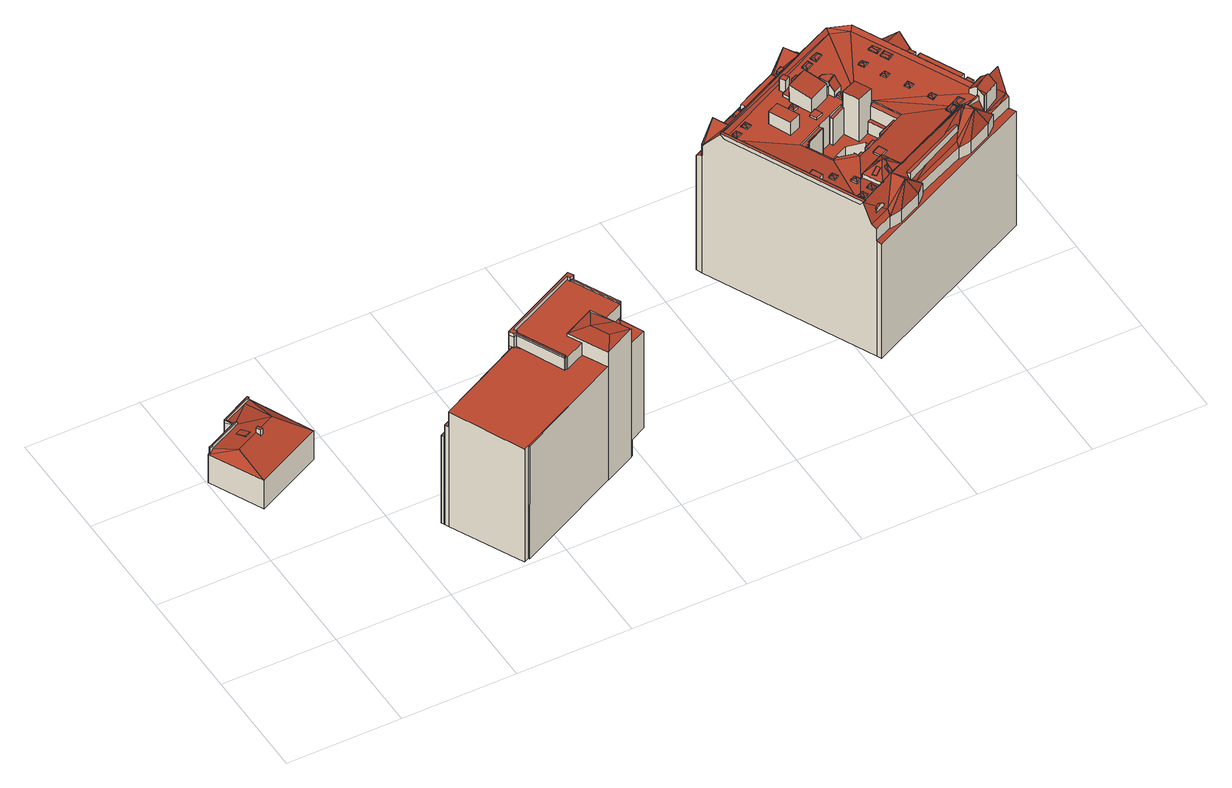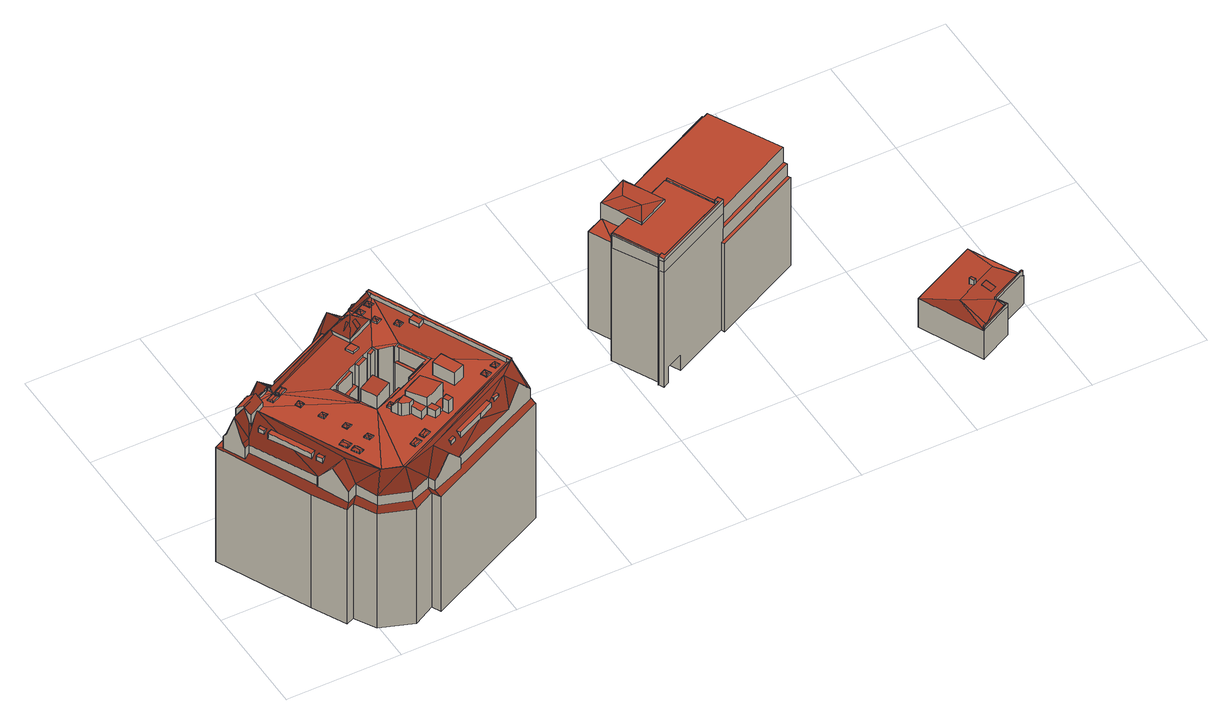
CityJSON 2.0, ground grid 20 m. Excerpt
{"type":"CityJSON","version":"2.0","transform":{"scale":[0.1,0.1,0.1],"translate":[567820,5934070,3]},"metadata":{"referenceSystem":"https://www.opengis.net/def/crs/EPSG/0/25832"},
"CityObjects":{
"building1":{"type":"Building","attributes":{"Grundfläche 2D":"149.805445","Grundhöhe NN":"3.498"},"children":["building1-1","building1-2","building1-3","building1-4"],"geometry":[{"type":"Solid","lod":"3","boundaries":[[[[0,1,2]],[[3,4,5,2,1]],[[6,7,1,0,8]],[[7,6,9,10,11]],[[10,12,1,7,11]],[[4,3,1,12,10,13,14]],[[13,15,16,17,4,14]],[[5,4,17]],[[0,2,18,19]],[[20,9,6,8,0,19,21]],[[10,9,20,22]],[[23,24,17,16,15,13,10,22,25]],[[5,17,24,26]],[[2,5,26,18]],[[23,25,22,20,21,19,18,26,24]]]],"semantics":{"surfaces":[{"type":"RoofSurface"},{"type":"WallSurface"},{"type":"GroundSurface"}],"values":[[0,0,0,0,0,0,0,0,1,1,1,1,1,1,2]]}}]},
"building1-1":{"type":"BuildingInstallation","parents":["building1"],"geometry":[{"type":"MultiSurface","lod":"3","boundaries":[[[10,27,28,29,30,31,32,33]],[[11,34,28,27]],[[34,7,35,36,31,30,29,28]],[[36,8,32,31]],[[6,9,33,32,8]],[[9,10,33]]],"semantics":{"surfaces":[{"type":"RoofSurface"},{"type":"WallSurface"}],"values":[0,1,1,1,1,1]}}]},
"building1-2":{"type":"BuildingInstallation","parents":["building1"],"geometry":[{"type":"MultiSurface","lod":"3","boundaries":[[[37,38,39,40]],[[39,41,40]],[[38,37,42]],[[39,38,42,41]]],"semantics":{"surfaces":[{"type":"RoofSurface"},{"type":"WallSurface"}],"values":[0,1,1,1]}}]},
"building1-3":{"type":"BuildingInstallation","parents":["building1"],"geometry":[{"type":"MultiSurface","lod":"3","boundaries":[[[43,44,45,46]],[[3,47,43,46]],[[47,48,44,43]],[[49,45,44,48]],[[46,45,49,3]]],"semantics":{"surfaces":[{"type":"RoofSurface"},{"type":"WallSurface"}],"values":[0,1,1,1,1]}}]},
"building1-4":{"type":"BuildingInstallation","parents":["building1"],"geometry":[{"type":"MultiSurface","lod":"3","boundaries":[[[50,51,52,53,54,55,56,57,58,59,60,61]],[[15,16,54,53,52,51,50,27,10,13]],[[16,62,55,54]],[[58,57,56,55,62,63,14,64,12,65,61,60,59]],[[27,50,61,65]]],"semantics":{"surfaces":[{"type":"RoofSurface"},{"type":"WallSurface"}],"values":[0,1,1,1,1]}}]},
"building2":{"type":"Building","attributes":{"Grundfläche 2D":"442.014817","Grundhöhe NN":"3.281"},"children":["building2-1","building2-2","building2-3"],"geometry":[{"type":"MultiSurface","lod":"3","boundaries":[[[66,67,68,69,70,71,72,73,74,75,76,77,78,79,80,81,82]],[[83,84,85,86]],[[86,85,87]],[[88,89,90,91,85,84]],[[92,91,90]],[[93,87,85,91,92]],[[94,95,96]],[[97,95,94,98]],[[99,100,101]],[[102,103,104,105,106,107,108,109,110,111,100,99,112,113]],[[114,105,104]],[[115,116,117,118,119,120]],[[121,122,123,124,125]],[[126,72,71,98,94]],[[126,127,73,72]],[[73,127,128,129]],[[129,128,130,131]],[[130,132,133,131]],[[134,135,133,132,136,137]],[[138,139,140,141,134,137,142,143]],[[144,139,138,113,112]],[[145,146,144,112,99,101]],[[147,145,101,100,111]],[[147,111,110,82]],[[110,109,66,82]],[[107,106,67,66,109,108]],[[70,69,83,86]],[[69,68,84,83]],[[148,149,90,89,88,84,68,67,106,105]],[[86,87,93,92,150,151,95,97,98,71,70]],[[149,150,92,90]],[[117,116,152,153]],[[118,117,153,154]],[[119,118,154,155]],[[120,119,155,156]],[[123,115,120,124]],[[121,125,124,120,156,157,158]],[[159,160,94,96]],[[161,127,126,162]],[[130,128,163,164]],[[165,166,162,126,94,160]],[[128,127,161,163]],[[132,130,164,167]],[[168,137,136,132,167,169]],[[115,123,138,143,142,137,168,170,171,172,173,174,152,116]],[[138,123,122,113]],[[113,122,121,102]],[[102,121,158,175,103]],[[104,103,175,176]],[[114,104,176,177]],[[178,159,96,95,105,114,177,179]],[[178,179,174,173]],[[171,166,165,172]],[[174,179,177,176,175,158,157,156,155,154,153,152]],[[169,167,164,163,161,162,166,171,170,168]],[[178,173,172,165,160,159]]],"semantics":{"surfaces":[{"type":"RoofSurface"},{"type":"WallSurface"},{"type":"GroundSurface"},{"type":"OuterCeilingSurface"}],"values":[0,0,0,0,0,0,0,0,0,0,0,0,0,1,1,1,1,1,1,1,1,1,1,1,1,1,1,1,1,1,1,1,1,1,1,1,1,1,1,1,1,1,1,1,1,1,1,1,1,1,1,1,1,2,2,3]}}]},
"building2-1":{"type":"BuildingInstallation","parents":["building2"],"geometry":[{"type":"MultiSurface","lod":"3","boundaries":[[[180,181,182,183]],[[181,180,82,81]],[[145,147,183,182]],[[147,82,180,183]]],"semantics":{"surfaces":[{"type":"RoofSurface"},{"type":"WallSurface"}],"values":[0,1,1,1]}}]},
"building2-2":{"type":"BuildingInstallation","parents":["building2"],"geometry":[{"type":"MultiSurface","lod":"3","boundaries":[[[184,185,186,187,188,189,190,191,192,193,194,195,196,197,198,199]],[[139,144,189,188]],[[144,146,145,182,181,192,191,190,189]],[[80,193,192,181,81]],[[78,77,196,195,194,193,80,79]],[[197,196,77,76]],[[75,200,201,131,133,199,198,197,76]],[[133,135,134,185,184,199]],[[134,141,140,139,188,187,186,185]]],"semantics":{"surfaces":[{"type":"RoofSurface"},{"type":"WallSurface"}],"values":[0,1,1,1,1,1,1,1,1]}}]},
"building2-3":{"type":"BuildingInstallation","parents":["building2"],"geometry":[{"type":"MultiSurface","lod":"3","boundaries":[[[202,201,200,203]],[[129,131,201,202]],[[73,203,200,75,74]],[[73,129,202,203]]],"semantics":{"surfaces":[{"type":"RoofSurface"},{"type":"WallSurface"}],"values":[0,1,1,1]}}]},
"building3":{"type":"Building","attributes":{"Grundfläche 2D":"1116.424450","Grundhöhe NN":"3.428"},"children":["building3-1","building3-2","building3-3","building3-4","building3-5","building3-6","building3-7","building3-8","building3-9","building3-10","building3-11","building3-12","building3-13","building3-14","building3-15","building3-16","building3-17","building3-18","building3-19","building3-20","building3-21","building3-22","building3-23","building3-24","building3-25","building3-26","building3-27","building3-28","building3-29","building3-30","building3-31","building3-32","building3-33","building3-34","building3-35","building3-36","building3-37","building3-38","building3-39","building3-40","building3-41","building3-42","building3-43"],"geometry":[{"type":"MultiSurface","lod":"3","boundaries":[[[204,205,206,207,208,209,210,211,212,213]],[[214,215,216,217,218,219]],[[219,220,214]],[[217,221,222]],[[221,217,216]],[[223,224,219]],[[219,224,220]],[[225,226,227]],[[219,228,229]],[[219,230,223]],[[229,228,226,225]],[[231,232,233,234]],[[235,232,231]],[[236,232,235]],[[237,238,239,236]],[[238,240,241,239]],[[242,243,241]],[[244,245,246]],[[245,243,246]],[[247,248,249]],[[249,250,251,252,247]],[[253,254,255,256,257,258]],[[259,260,261,262,249,248,263,248,253,258],[264,265,266,267,268,269,263]],[[270,271,272,273,257,256,274,275]],[[272,273,272,271]],[[270,275,274,275]],[[276,277,278,279,280,281,282,273,272,271,272,271,270,275,274,283,222,221,284,285,286,287,288,289,227,226]],[[257,273,290,291,292,293]],[[294,278,277,276,226,295,296]],[[294,262,297]],[[298,299,294,296,295,226,300,301,302]],[[262,294,299,298,302,301,303,304]],[[262,261,305]],[[262,304,249]],[[300,226,306,307]],[[307,308,300]],[[306,226,309,310,311,312,313,314,307]],[[315,316,307,317,318,243,245]],[[308,301,300]],[[249,304,250]],[[250,304,319]],[[304,303,301,320,319]],[[241,243,321,322]],[[322,321,323]],[[318,321,243]],[[236,324,232]],[[325,326,324,236,239,327]],[[328,329,233,232,330]],[[330,232,324,218,331,329,328]],[[239,241,322,332]],[[323,333,334,322]],[[335,333,323,324,326,336]],[[239,332,327]],[[337,228,323]],[[228,219,323]],[[338,339,340,341,342,343]],[[344,345,346,224,223,230,229,347]],[[348,344,347,349,350,214,220,224,351,352,353]],[[349,347,229,225,354,355],[356,357,358]],[[355,359,360,349],[361,362,363,364,365,366,355]],[[355,366,361]],[[215,214,350,349,360,359,367,368],[369,370,371,372]],[[373,250,374]],[[373,375,250]],[[376,377,378]],[[379,380,381,377,382,383]],[[377,381,378]],[[378,384,385,386,379,383,382,375,376]],[[387,251,388]],[[251,382,388]],[[250,375,251]],[[251,375,382]],[[386,385,389,390,391,392,393]],[[394,395,396,397,398,399,400,401,402]],[[403,334,333,335,336,404,405,406,407]],[[408,236,235]],[[409,236,408]],[[237,236,409]],[[242,241,240]],[[410,243,242]],[[411,243,410]],[[246,243,411]],[[412,245,244]],[[413,414,415,412]],[[415,245,412]],[[416,415,417,418]],[[415,416,418,419,245]],[[307,316,315,245,420,308]],[[308,420,245,421,301]],[[422,423,417]],[[422,424,425,423]],[[417,423,426,418]],[[427,339,338,320,423,425,428,429]],[[320,338,343,430,431,429,428,432]],[[433,319,434]],[[319,432,434]],[[320,432,319]],[[426,423,320,418]],[[428,435,436,432]],[[436,437,434,432]],[[374,250,433]],[[250,319,433]],[[375,373,438,439,440,441]],[[442,376,441]],[[376,375,441]],[[443,382,377]],[[444,388,443]],[[388,382,443]],[[219,229,230]],[[320,301,418]],[[301,421,245,419,418]],[[445,446,447,448,449,450,451,452]],[[453,454,455,456,457,458,459,460,461,462,463,464,465,466,467,468,469,470,471]],[[472,473,474,475,476]],[[477,478,479,480]],[[481,482,483,484,485,486,487,488,489,490,491,492,493]],[[494,495,496,497]],[[498,499,500,501,502,503,504,505,506]],[[501,507,508,509,510,502]],[[511,510,509,512]],[[512,513,514,511]],[[513,515,516,514]],[[517,518,516,515]],[[518,517,519,520,521,522,523,524,525,526,527,528]],[[526,525,529,530,531,532,533,534,535,536,537,538,539,540,541,542]],[[314,543,318,317,307]],[[226,228,544,309]],[[543,314,313,312,311,321,318]],[[311,310,323,321]],[[228,337,323,310,309,544]],[[324,219,218]],[[323,219,324]],[[329,331,204,213]],[[331,218,217,222,206,205,204]],[[256,255,545,546,254,253,248,209,208,207,206,222,283,274]],[[209,248,247,210]],[[247,252,211,210]],[[252,251,212,211]],[[212,251,547,548,329,213]],[[431,430,343,342,341]],[[340,339,427]],[[427,429,431,341,340]],[[289,355,354,225,227]],[[289,288,287,286,359,355]],[[284,221,216,215,368,367,359,286,285]],[[380,379,386,393,392]],[[389,385,384]],[[384,378,390,389]],[[391,390,378,381]],[[381,380,392,391]],[[263,269,400,399]],[[400,269,268,402,401]],[[267,549,550,551,396,395,394,402,268]],[[266,265,552,397,396,551]],[[264,263,399,398,397,552,553,554,555]],[[322,334,403]],[[325,405,404,336,326]],[[327,332,322,403,407,406,405,325]],[[446,456,455,447]],[[455,556,557,558,447]],[[558,557,559,457,445]],[[445,457,456,446]],[[460,459,560,561]],[[461,460,561,562]],[[462,461,562,563]],[[454,564,556,455]],[[457,559,565,458]],[[234,541,540,231]],[[231,540,539,235]],[[235,539,538,408]],[[408,538,537,409]],[[409,537,536,237]],[[237,536,535,238]],[[238,535,534,240]],[[240,534,533,242]],[[242,533,532,410]],[[410,532,531,411]],[[411,531,530,246]],[[246,530,529,244]],[[414,413,412,244,529,525,524]],[[424,422,417,415,414,524,523,522]],[[424,522,521,425]],[[425,521,520,428]],[[428,520,519,435]],[[436,435,519,517,437]],[[437,517,515,434]],[[434,515,513,433]],[[433,513,512,374]],[[374,512,509,508,373]],[[439,438,373,508,507,501]],[[441,440,439,501,500,442]],[[442,500,499,376]],[[444,443,377,376,499,498,506]],[[444,506,505,388]],[[388,505,504,387]],[[234,233,329,548,547,251,387,504,566,567,541]],[[568,569,449,258,257,450]],[[570,568,450,257,293,477,480]],[[292,571,572,477,293]],[[292,291,573,571]],[[291,290,574,573]],[[575,574,290,273,475,474]],[[282,476,475,273]],[[472,476,282,281,280,497,576,577]],[[279,494,497,280]],[[578,494,279]],[[486,485,484,483,579,578,279,278,580,487]],[[278,294,581,488,487,580]],[[294,297,582,489,488,581]],[[582,297,262,469,468,489]],[[305,583,470,469,262]],[[305,261,584,471,470,583]],[[261,260,453,471,584]],[[453,260,585]],[[260,259,454,453,585]],[[258,449,569,564,454,259]],[[473,472,577,586]],[[474,473,586,575]],[[458,478,477,572,560,459]],[[478,458,565,587,479]],[[480,479,587,570]],[[483,482,588,579]],[[465,492,491,490,467,466]],[[493,492,465,464]],[[563,588,482,481,493,464,463,462]],[[496,495,589,590]],[[497,496,590,576]],[[495,494,578,589]],[[504,503,591,566]],[[542,541,567,592]],[[526,542,592,593]],[[528,527,526,593,594]],[[518,528,594,595]],[[516,518,595,596]],[[514,516,596,597]],[[511,514,597,598]],[[510,511,598,599]],[[503,502,600,591]],[[502,510,599,600]],[[593,592,567,566,591,600,599,598,597,596,595,594],[579,588,563,562,561,560,572,571,573,574,575,586,577,576,590,589,578],[565,559,557,556,564,569,568,570,587]],[[451,450,449,448,447,558,445,452]]],"semantics":{"surfaces":[{"type":"RoofSurface"},{"type":"WallSurface"},{"type":"GroundSurface"}],"values":[0,0,0,0,0,0,0,0,0,0,0,0,0,0,0,0,0,0,0,0,0,0,0,0,0,0,0,0,0,0,0,0,0,0,0,0,0,0,0,0,0,0,0,0,0,0,0,0,0,0,0,0,0,0,0,0,0,0,0,0,0,0,0,0,0,0,0,0,0,0,0,0,0,0,0,0,0,0,0,0,0,0,0,0,0,0,0,0,0,0,0,0,0,0,0,0,0,0,0,0,0,0,0,0,0,0,0,0,0,0,0,0,0,0,0,0,0,0,0,0,0,0,0,0,0,1,1,1,1,1,1,1,1,1,1,1,1,1,1,1,1,1,1,1,1,1,1,1,1,1,1,1,1,1,1,1,1,1,1,1,1,1,1,1,1,1,1,1,1,1,1,1,1,1,1,1,1,1,1,1,1,1,1,1,1,1,1,1,1,1,1,1,1,1,1,1,1,1,1,1,1,1,1,1,1,1,1,1,1,1,1,1,1,1,1,1,1,1,1,1,1,1,1,1,1,1,1,1,1,1,1,1,1,1,1,1,1,1,1,2,0]}}]},
"building3-1":{"type":"BuildingInstallation","parents":["building3"],"geometry":[{"type":"MultiSurface","lod":"3","boundaries":[[[601,602,603]],[[604,603,605]],[[606,601,603,604]],[[601,606,607]],[[605,603,602,352,351]],[[604,605,351,224]],[[224,346,604]],[[346,345,604]],[[348,353,607,606,604,345,344]],[[602,601,607,353,352]]],"semantics":{"surfaces":[{"type":"RoofSurface"},{"type":"WallSurface"}],"values":[0,0,0,0,1,1,1,1,1,1]}}]},
"building3-2":{"type":"BuildingInstallation","parents":["building3"],"geometry":[{"type":"MultiSurface","lod":"3","boundaries":[[[608,609,610]],[[611,609,608]],[[611,612,613,609]],[[614,610,609,613,612]],[[615,616,608,610]],[[611,608,616,617]],[[612,611,617,618]],[[612,618,615,610,614]]],"semantics":{"surfaces":[{"type":"RoofSurface"},{"type":"WallSurface"}],"values":[0,0,0,0,1,1,1,1]}}]},
"building3-3":{"type":"BuildingInstallation","parents":["building3"],"geometry":[{"type":"MultiSurface","lod":"3","boundaries":[[[358,357,356]]],"semantics":{"surfaces":[{"type":"RoofSurface"}],"values":[0]}}]},
"building3-4":{"type":"BuildingInstallation","parents":["building3"],"geometry":[{"type":"MultiSurface","lod":"3","boundaries":[[[361,366,365,364,363,362]]],"semantics":{"surfaces":[{"type":"RoofSurface"}],"values":[0]}}]},
"building3-5":{"type":"BuildingInstallation","parents":["building3"],"geometry":[{"type":"MultiSurface","lod":"3","boundaries":[[[619,583,584,585,620]],[[619,620,621,622]],[[620,585,453,621]]],"semantics":{"surfaces":[{"type":"RoofSurface"},{"type":"WallSurface"}],"values":[0,1,1]}}]},
"building3-6":{"type":"BuildingInstallation","parents":["building3"],"geometry":[{"type":"MultiSurface","lod":"3","boundaries":[[[623,624,625,626]],[[627,628,626,625]],[[623,626,628,629]],[[624,623,629,630]],[[625,624,630,627]]],"semantics":{"surfaces":[{"type":"RoofSurface"},{"type":"WallSurface"}],"values":[0,1,1,1,1]}}]},
"building3-7":{"type":"BuildingInstallation","parents":["building3"],"geometry":[{"type":"MultiSurface","lod":"3","boundaries":[[[631,632,633,634,635,636]],[[635,637,636]],[[632,383,633]],[[633,383,638]],[[634,633,638,639]],[[635,634,639,637]]],"semantics":{"surfaces":[{"type":"RoofSurface"},{"type":"WallSurface"}],"values":[0,1,1,1,1,1]}}]},
"building3-8":{"type":"BuildingInstallation","parents":["building3"],"geometry":[{"type":"MultiSurface","lod":"3","boundaries":[[[640,641,546,545]],[[255,642,640,545]],[[641,640,642,643]],[[643,254,546,641]]],"semantics":{"surfaces":[{"type":"RoofSurface"},{"type":"WallSurface"}],"values":[0,1,1,1]}}]},
"building3-9":{"type":"BuildingInstallation","parents":["building3"],"geometry":[{"type":"MultiSurface","lod":"3","boundaries":[[[644,645,646,647,648]],[[262,305,646,645]],[[297,262,645,644]],[[649,648,647,646,305,583,619,622]],[[466,467,490,650,582,297,644,648,649,465]]],"semantics":{"surfaces":[{"type":"RoofSurface"},{"type":"WallSurface"}],"values":[0,1,1,1,1]}}]},
"building3-10":{"type":"BuildingInstallation","parents":["building3"],"geometry":[{"type":"MultiSurface","lod":"3","boundaries":[[[651,652,653,654,655,656]],[[656,655,657]],[[658,654,653]],[[659,657,655,654,658]],[[660,661,662,653,652,651,656]],[[662,663,658,653]],[[663,664,665,657,659,658]],[[665,660,656,657]]],"semantics":{"surfaces":[{"type":"RoofSurface"},{"type":"WallSurface"}],"values":[0,0,0,0,1,1,1,1]}}]},
"building3-11":{"type":"BuildingInstallation","parents":["building3"],"geometry":[{"type":"MultiSurface","lod":"3","boundaries":[[[666,667,668]],[[669,668,667,670]],[[671,670,666]],[[670,667,666]],[[672,670,671]],[[672,669,670]],[[668,673,674,671,666]],[[674,675,672,671]],[[675,676,669,672]],[[676,673,668,669]]],"semantics":{"surfaces":[{"type":"RoofSurface"},{"type":"WallSurface"}],"values":[0,0,0,0,0,0,1,1,1,1]}}]},
"building3-12":{"type":"BuildingInstallation","parents":["building3"],"geometry":[{"type":"MultiSurface","lod":"3","boundaries":[[[677,678,679,680,681,682,683]],[[684,685,683,682,686]],[[687,688,689,681,680]],[[690,686,682,681,689]],[[678,677,683,691,692,296,277,693,680,679]],[[694,689,688,687,680,693,695,696]],[[694,697,698,686,690,689]],[[691,683,685,684,686,698,276,295]]],"semantics":{"surfaces":[{"type":"RoofSurface"},{"type":"WallSurface"}],"values":[0,0,0,0,1,1,1,1]}}]},
"building3-13":{"type":"BuildingInstallation","parents":["building3"],"geometry":[{"type":"MultiSurface","lod":"3","boundaries":[[[699,700,701,702]],[[703,704,702,701]],[[705,706,699,702,704]],[[706,707,700,699]],[[703,701,700,707,708]]],"semantics":{"surfaces":[{"type":"RoofSurface"},{"type":"WallSurface"}],"values":[0,1,1,1,1]}}]},
"building3-14":{"type":"BuildingInstallation","parents":["building3"],"geometry":[{"type":"MultiSurface","lod":"3","boundaries":[[[709,710,711]],[[712,711,710,713]],[[714,710,709]],[[715,710,714]],[[715,712,713,710]],[[716,717,718,714,709,711]],[[718,719,715,714]],[[719,720,712,715]],[[720,716,711,712]]],"semantics":{"surfaces":[{"type":"RoofSurface"},{"type":"WallSurface"}],"values":[0,0,0,0,0,1,1,1,1]}}]},
"building3-15":{"type":"BuildingInstallation","parents":["building3"],"geometry":[{"type":"MultiSurface","lod":"3","boundaries":[[[721,722,723]],[[724,722,721]],[[725,722,724]],[[725,726,722]],[[726,723,722]],[[723,727,728,724,721]],[[728,729,725,724]],[[729,730,726,725]],[[730,727,723,726]]],"semantics":{"surfaces":[{"type":"RoofSurface"},{"type":"WallSurface"}],"values":[0,0,0,0,0,1,1,1,1]}}]},
"building3-16":{"type":"BuildingInstallation","parents":["building3"],"geometry":[{"type":"MultiSurface","lod":"3","boundaries":[[[731,732,733]],[[734,735,732,731]],[[735,736,737,732]],[[738,733,732,737,736]],[[739,740,731,733]],[[740,741,742,735,734,731]],[[742,743,736,735]],[[736,743,739,733,738]]],"semantics":{"surfaces":[{"type":"RoofSurface"},{"type":"WallSurface"}],"values":[0,0,0,0,1,1,1,1]}}]},
"building3-17":{"type":"BuildingInstallation","parents":["building3"],"geometry":[{"type":"MultiSurface","lod":"3","boundaries":[[[744,745,746,747]],[[748,749,750,751,752,753,754,746,745]],[[749,748,755,756,757,758,759]],[[760,761,762,763,764,765,766,767,768,769,747,746,754]],[[747,769,768,302,770,308,771,745,744]],[[771,772,773,316,755,748,745]],[[316,774,756,755]],[[774,775,315,420,421,749,759,758,757,756]],[[421,419,749]],[[776,751,750,749,419]],[[752,751,776,416,777,778,426,779,780,763,762,761,760,754,753]],[[765,764,763,780,320,781,303,302,768,767,766]]],"semantics":{"surfaces":[{"type":"RoofSurface"},{"type":"WallSurface"}],"values":[0,0,0,0,1,1,1,1,1,1,1,1]}}]},
"building3-18":{"type":"BuildingInstallation","parents":["building3"],"geometry":[{"type":"MultiSurface","lod":"3","boundaries":[[[782,783,784,785,786,787,788,543,317,789,790,772,771]],[[791,784,783,782,771,308,300,792]],[[793,794,795,796,314,543,788,787,786,785,784,791,306]],[[797,307,773,772,790,789,317]]],"semantics":{"surfaces":[{"type":"RoofSurface"},{"type":"WallSurface"}],"values":[0,1,1,1]}}]},
"building3-19":{"type":"BuildingInstallation","parents":["building3"],"geometry":[{"type":"MultiSurface","lod":"3","boundaries":[[[798,799,800,801]],[[802,803,799,798]],[[803,804,800,799]],[[801,800,804,805]],[[798,801,805,802]]],"semantics":{"surfaces":[{"type":"RoofSurface"},{"type":"WallSurface"}],"values":[0,1,1,1,1]}}]},
"building3-20":{"type":"BuildingInstallation","parents":["building3"],"geometry":[{"type":"MultiSurface","lod":"3","boundaries":[[[806,807,808,809]],[[807,810,808]],[[809,811,806]],[[807,806,811,810]]],"semantics":{"surfaces":[{"type":"RoofSurface"},{"type":"WallSurface"}],"values":[0,1,1,1]}}]},
"building3-21":{"type":"BuildingInstallation","parents":["building3"],"geometry":[{"type":"MultiSurface","lod":"3","boundaries":[[[812,813,814,815]],[[816,815,814,817]],[[818,814,813]],[[818,816,817,814]],[[819,820,821,813,812,815]],[[821,822,818,813]],[[822,823,816,818]],[[823,819,815,816]]],"semantics":{"surfaces":[{"type":"RoofSurface"},{"type":"WallSurface"}],"values":[0,0,0,0,1,1,1,1]}}]},
"building3-22":{"type":"BuildingInstallation","parents":["building3"],"geometry":[{"type":"MultiSurface","lod":"3","boundaries":[[[824,707,706,825,555,554]],[[708,707,824,826]],[[706,705,827,825]],[[827,264,555,825]]],"semantics":{"surfaces":[{"type":"RoofSurface"},{"type":"WallSurface"}],"values":[0,1,1,1]}}]},
"building3-23":{"type":"BuildingInstallation","parents":["building3"],"geometry":[{"type":"MultiSurface","lod":"3","boundaries":[[[828,829,830]],[[831,832,830,829,833]],[[834,835,833,829,828]],[[831,833,835]],[[836,837,828,830]],[[837,838,839,835,834,828]],[[839,840,831,835]],[[840,841,836,830,832,831]]],"semantics":{"surfaces":[{"type":"RoofSurface"},{"type":"WallSurface"}],"values":[0,0,0,0,1,1,1,1]}}]},
"building3-24":{"type":"BuildingInstallation","parents":["building3"],"geometry":[{"type":"MultiSurface","lod":"3","boundaries":[[[842,843,844]],[[845,843,842]],[[846,843,845]],[[846,847,848,843]],[[844,843,848]],[[844,849,850,845,842]],[[850,851,846,845]],[[271,847,846,851]],[[848,847,271,272]],[[272,849,844,848]]],"semantics":{"surfaces":[{"type":"RoofSurface"},{"type":"WallSurface"}],"values":[0,0,0,0,0,1,1,1,1,1]}}]},
"building3-25":{"type":"BuildingInstallation","parents":["building3"],"geometry":[{"type":"MultiSurface","lod":"3","boundaries":[[[852,853,854,855,856]],[[856,855,857]],[[858,854,853]],[[859,857,855,854,858]],[[856,860,861,853,852]],[[861,862,858,853]],[[858,862,863,857,859]],[[863,860,856,857]]],"semantics":{"surfaces":[{"type":"RoofSurface"},{"type":"WallSurface"}],"values":[0,0,0,0,1,1,1,1]}}]},
"building3-26":{"type":"BuildingInstallation","parents":["building3"],"geometry":[{"type":"MultiSurface","lod":"3","boundaries":[[[337,864,865,866,544]],[[865,864,323,321]],[[865,321,312,313,866]],[[309,544,866,313]]],"semantics":{"surfaces":[{"type":"RoofSurface"},{"type":"WallSurface"}],"values":[0,1,1,1]}}]},
"building3-27":{"type":"BuildingInstallation","parents":["building3"],"geometry":[{"type":"MultiSurface","lod":"3","boundaries":[[[867,868,869]],[[870,869,868,871]],[[872,873,871,868,867]],[[874,870,871,873]],[[875,876,867,869]],[[867,876,877,873,872]],[[877,878,879,870,874,873]],[[879,875,869,870]]],"semantics":{"surfaces":[{"type":"RoofSurface"},{"type":"WallSurface"}],"values":[0,0,0,0,1,1,1,1]}}]},
"building3-28":{"type":"BuildingInstallation","parents":["building3"],"geometry":[{"type":"MultiSurface","lod":"3","boundaries":[[[880,881,882,883]],[[884,882,881]],[[885,886,882,884]],[[886,887,888,882]],[[889,890,883,882,888,887]],[[891,892,299,893,884,881,880,883]],[[893,894,895,886,885,884]],[[895,896,887,886]],[[887,896,298,891,883,890,889]]],"semantics":{"surfaces":[{"type":"RoofSurface"},{"type":"WallSurface"}],"values":[0,0,0,0,0,1,1,1,1]}}]},
"building3-29":{"type":"BuildingInstallation","parents":["building3"],"geometry":[{"type":"MultiSurface","lod":"3","boundaries":[[[897,898,899,900,901]],[[902,901,900,903]],[[904,899,898]],[[905,903,900,899,904]],[[901,906,907,898,897]],[[907,908,904,898]],[[908,909,910,903,905,904]],[[910,911,906,901,902,903]]],"semantics":{"surfaces":[{"type":"RoofSurface"},{"type":"WallSurface"}],"values":[0,0,0,0,1,1,1,1]}}]},
"building3-30":{"type":"BuildingInstallation","parents":["building3"],"geometry":[{"type":"MultiSurface","lod":"3","boundaries":[[[912,913,914,915]],[[915,914,916,917]],[[912,915,917,918]],[[913,912,918,919]],[[914,913,919,916]]],"semantics":{"surfaces":[{"type":"RoofSurface"},{"type":"WallSurface"}],"values":[0,1,1,1,1]}}]},
"building3-31":{"type":"BuildingInstallation","parents":["building3"],"geometry":[{"type":"MultiSurface","lod":"3","boundaries":[[[920,921,922,923]],[[921,924,922]],[[923,925,920]],[[921,920,925,924]]],"semantics":{"surfaces":[{"type":"RoofSurface"},{"type":"WallSurface"}],"values":[0,1,1,1]}}]},
"building3-32":{"type":"BuildingInstallation","parents":["building3"],"geometry":[{"type":"MultiSurface","lod":"3","boundaries":[[[926,927,928,929,930,931]],[[932,931,930]],[[933,931,932]],[[933,934,935,936,931]],[[937,938,939,929,928,927,940]],[[939,941,942,932,930,929]],[[942,943,944,934,933,932]],[[944,945,935,934]],[[946,931,936,935,945,947]],[[946,948,926,931]],[[927,926,948,940]]],"semantics":{"surfaces":[{"type":"RoofSurface"},{"type":"WallSurface"}],"values":[0,0,0,0,1,1,1,1,1,1,1]}}]},
"building3-33":{"type":"BuildingInstallation","parents":["building3"],"geometry":[{"type":"MultiSurface","lod":"3","boundaries":[[[949,950,951]],[[952,950,949]],[[953,950,952]],[[953,954,950]],[[955,951,950,954]],[[951,956,957,952,949]],[[957,958,953,952]],[[958,959,954,953]],[[954,959,956,951,955]]],"semantics":{"surfaces":[{"type":"RoofSurface"},{"type":"WallSurface"}],"values":[0,0,0,0,0,1,1,1,1]}}]},
"building3-34":{"type":"BuildingInstallation","parents":["building3"],"geometry":[{"type":"MultiSurface","lod":"3","boundaries":[[[939,938,960,551,550,549,942,941]],[[937,961,960,938]],[[961,266,551,960]],[[267,943,942,549]]],"semantics":{"surfaces":[{"type":"RoofSurface"},{"type":"WallSurface"}],"values":[0,1,1,1]}}]},
"building3-35":{"type":"BuildingInstallation","parents":["building3"],"geometry":[{"type":"MultiSurface","lod":"3","boundaries":[[[962,963,964]],[[965,963,962]],[[966,967,963,965]],[[968,969,963,967]],[[970,971,964,963,969]],[[964,972,973,962]],[[270,962,973]],[[270,974,965,962]],[[974,275,966,965]],[[275,975,967,966]],[[967,975,976,969,968]],[[976,977,972,964,971,970,969]]],"semantics":{"surfaces":[{"type":"RoofSurface"},{"type":"WallSurface"}],"values":[0,0,0,0,0,1,1,1,1,1,1,1]}}]},
"building3-36":{"type":"BuildingInstallation","parents":["building3"],"geometry":[{"type":"MultiSurface","lod":"3","boundaries":[[[978,979,980]],[[981,979,978]],[[982,979,981]],[[982,983,984,979]],[[983,980,979,984]],[[980,985,986,981,978]],[[986,987,982,981]],[[987,988,983,982]],[[988,985,980,983]]],"semantics":{"surfaces":[{"type":"RoofSurface"},{"type":"WallSurface"}],"values":[0,0,0,0,0,1,1,1,1]}}]},
"building3-37":{"type":"BuildingInstallation","parents":["building3"],"geometry":[{"type":"MultiSurface","lod":"3","boundaries":[[[989,553,552,990,991]],[[265,992,990,552]],[[992,993,991,990]],[[826,824,554,553,989,991,993]]],"semantics":{"surfaces":[{"type":"RoofSurface"},{"type":"WallSurface"}],"values":[0,1,1,1]}}]},
"building3-38":{"type":"BuildingInstallation","parents":["building3"],"geometry":[{"type":"MultiSurface","lod":"3","boundaries":[[[994,995,996,997]],[[994,997,998,999,328]],[[1000,1001,1002,999,998,1003]],[[1004,1001,1000,1005]],[[1006,1007,330,1008,1009,1005,1000,1003,998,997,996]],[[1004,1005,1009]],[[996,995,1006]]],"semantics":{"surfaces":[{"type":"RoofSurface"},{"type":"WallSurface"}],"values":[0,0,0,0,1,1,1]}}]},
"building3-39":{"type":"BuildingInstallation","parents":["building3"],"geometry":[{"type":"MultiSurface","lod":"3","boundaries":[[[1010,370,369,1011]],[[1011,369,372]],[[1010,1011,372,371]],[[1010,371,370]]],"semantics":{"surfaces":[{"type":"RoofSurface"},{"type":"WallSurface"}],"values":[0,1,1,1]}}]},
"building3-40":{"type":"BuildingInstallation","parents":["building3"],"geometry":[{"type":"MultiSurface","lod":"3","boundaries":[[[1012,1013,1014,1015]],[[1013,1016,1014]],[[1015,1017,1012]],[[1013,1012,1017,1016]]],"semantics":{"surfaces":[{"type":"RoofSurface"},{"type":"WallSurface"}],"values":[0,1,1,1]}}]},
"building3-41":{"type":"BuildingInstallation","parents":["building3"],"geometry":[{"type":"MultiSurface","lod":"3","boundaries":[[[1018,1019,1020,1021]],[[1018,1021,485,1022]],[[1019,1018,1022,1023]],[[1020,1019,1023,484]]],"semantics":{"surfaces":[{"type":"RoofSurface"},{"type":"WallSurface"}],"values":[0,1,1,1]}}]},
"building3-42":{"type":"BuildingInstallation","parents":["building3"],"geometry":[{"type":"MultiSurface","lod":"3","boundaries":[[[650,1024,1025,580,581,582]],[[490,489,468,467]],[[1025,1024,650,490,486]]],"semantics":{"surfaces":[{"type":"RoofSurface"},{"type":"WallSurface"}],"values":[0,1,1]}}]},
"building3-43":{"type":"BuildingInstallation","parents":["building3"],"geometry":[{"type":"MultiSurface","lod":"3","boundaries":[[[1026,1027,1028]],[[1029,1028,1027,1030]],[[1031,1027,1026]],[[1032,1027,1031]],[[1032,1029,1030,1027]],[[1028,1033,1034,1031,1026]],[[1034,1035,1032,1031]],[[1035,1036,1029,1032]],[[1036,1033,1028,1029]]],"semantics":{"surfaces":[{"type":"RoofSurface"},{"type":"WallSurface"}],"values":[0,0,0,0,0,1,1,1,1]}}]}
},
"vertices":[
[114,471,64],[120,406,78],[166,360,64],[81,387,78],[40,367,78],[47,302,64],[111,469,64],[105,463,65],[113,470,64],[57,442,64],[65,425,70],[67,427,69],[68,424,70],[9,398,69],[11,396,70],[5,396,66],[4,395,65],[2,394,64],[166,360,5],[114,471,5],[57,442,5],[113,470,5],[65,425,5],[4,395,5],[2,394,5],[5,396,5],[47,302,5],
[67,426,70],[60,441,70],[105,463,70],[112,466,70],[114,468,70],[113,470,70],[57,442,70],[60,441,65],[112,466,64],[114,468,64],
[56,404,73],[64,388,78],[74,393,78],[67,409,73],[74,393,76],[64,388,76],
[85,379,88],[89,381,88],[85,389,88],[81,387,88],[85,379,76],[89,381,76],[85,389,78],
[67,426,75],[65,425,75],[9,398,76],[5,396,76],[4,395,76],[5,393,76],[6,393,76],[10,395,76],[11,396,76],[63,421,75],[68,424,75],[69,424,75],[5,393,65],[10,395,69],[63,421,70],[69,424,70],
[474,128,263],[510,145,263],[498,169,263],[552,196,263],[553,196,263],[564,172,263],[602,190,263],[601,192,263],[564,268,263],[562,272,263],[561,271,263],[559,277,263],[485,241,263],[436,218,263],[431,215,263],[434,210,263],[473,130,263],[552,196,268],[498,169,268],[535,165,271],[553,196,268],[572,156,269],[510,145,268],[531,103,269],[532,102,269],[550,133,271],[586,129,269],[585,130,269],[597,187,237],[585,130,237],[617,145,237],[572,156,237],[564,172,238],[428,207,241],[436,198,241],[431,208,241],[271,133,241],[332,8,237],[341,12,237],[531,103,237],[510,145,238],[499,140,238],[496,138,238],[474,128,238],[473,130,238],[470,128,238],[427,206,241],[425,209,241],[342,10,237],[422,215,185],[427,217,185],[424,223,185],[265,145,185],[267,141,185],[268,139,185],[271,133,210],[425,209,210],[422,215,210],[268,139,210],[270,134,210],[602,190,237],[601,192,237],[604,193,237],[604,193,263],[565,273,241],[565,273,263],[569,275,241],[569,275,263],[564,284,263],[568,276,263],[568,276,241],[564,284,241],[422,215,241],[422,215,263],[427,217,263],[560,282,263],[560,282,241],[427,217,241],[427,206,263],[431,208,263],[428,207,263],[470,128,263],[531,103,3],[532,102,3],[586,129,3],[585,130,3],[427,217,3],[424,223,3],[265,145,3],[267,141,3],[268,139,3],[270,134,3],[271,133,3],[617,145,36],[597,187,36],[601,192,3],[602,190,3],[604,193,3],[565,273,3],[598,188,36],[598,188,3],[569,275,3],[564,284,3],[568,276,3],[560,282,3],[554,279,3],[554,279,36],[524,264,36],[524,264,3],[332,8,3],[341,12,3],[342,10,3],[589,131,36],[589,131,3],
[473,130,266],[434,210,266],[431,208,266],[470,128,266],
[568,276,270],[564,284,270],[560,282,270],[427,217,270],[422,215,270],[427,206,270],[428,207,270],[431,208,270],[434,210,270],[431,215,270],[436,218,270],[485,241,270],[559,277,270],[561,271,270],[562,272,270],[569,275,270],[562,272,266],[565,273,266],
[604,193,266],[601,192,266],
[1012,162,311],[1012,163,311],[1009,168,311],[1008,170,311],[1008,171,311],[901,394,311],[898,400,311],[898,401,311],[894,398,311],[1007,160,311],[1054,184,309],[1053,185,309],[1053,186,307],[1009,167,303],[1012,163,310],[1076,196,310],[1075,195,310],[1051,188,302],[1009,168,302],[1080,197,310],[1077,196,310],[1100,208,309],[1241,280,302],[1098,211,302],[1243,274,310],[1100,207,309],[1096,205,309],[1049,153,268],[1051,163,274],[1014,146,274],[1018,139,268],[1049,152,268],[1087,173,311],[1128,191,268],[1127,194,268],[1121,197,272],[1215,234,267],[1216,242,272],[1215,233,268],[1254,254,312],[1294,274,268],[1287,275,273],[1296,271,268],[898,400,308],[901,394,302],[1149,516,302],[1149,524,308],[894,398,308],[898,401,308],[905,386,302],[967,257,302],[975,240,302],[1006,174,302],[1019,274,299],[993,328,299],[1039,351,299],[1063,362,299],[1089,374,299],[1120,385,299],[1024,417,301],[1027,418,301],[1061,434,301],[1061,433,301],[1077,399,300],[1078,397,300],[1042,380,300],[1016,186,302],[1032,213,301],[1033,214,301],[1059,262,299],[1008,171,302],[1014,181,302],[1238,282,302],[1226,286,301],[1159,311,299],[1098,280,299],[1080,271,299],[1070,267,299],[1060,262,299],[1008,170,302],[1041,210,301],[1038,216,301],[1037,217,301],[1053,225,301],[1057,227,301],[1084,240,301],[1055,272,299],[1053,271,299],[1030,276,299],[1029,278,299],[1136,359,299],[1236,284,302],[1231,288,302],[1133,357,299],[1224,319,301],[1213,324,301],[1275,285,302],[1285,291,302],[1269,298,302],[1279,303,302],[1181,505,302],[1091,371,299],[1254,275,302],[1257,273,302],[1276,285,302],[1243,274,302],[1241,272,302],[1243,268,302],[1244,269,302],[1245,270,302],[1247,271,302],[1285,275,276],[1281,275,279],[1253,272,306],[1247,271,312],[1186,511,308],[1284,306,308],[1243,268,308],[1223,251,283],[1241,272,308],[1076,196,311],[1108,195,284],[1107,197,284],[1112,197,279],[1030,162,291],[1007,160,310],[1040,162,283],[1012,162,310],[1151,216,281],[1197,245,295],[1221,256,295],[1197,244,295],[1105,201,295],[1242,273,309],[1274,352,295],[1279,341,295],[1287,345,295],[1252,418,295],[1251,417,295],[1244,414,295],[1077,202,316],[1079,197,310],[1077,197,310],[1075,210,325],[1076,203,318],[1069,211,329],[1064,202,322],[1072,194,310],[1068,203,321],[1075,206,321],[1098,211,309],[1084,240,309],[1077,215,322],[1076,219,322],[1086,223,313],[1037,217,309],[1059,213,322],[1059,225,312],[1062,226,312],[1065,227,312],[1068,219,321],[1062,216,321],[1058,224,312],[1038,216,309],[1053,186,309],[1059,210,321],[1062,203,321],[1052,198,313],[1048,205,312],[1111,525,268],[1146,540,268],[1087,499,302],[1048,510,268],[931,455,268],[987,466,284],[963,449,290],[960,453,284],[986,466,284],[918,417,302],[953,442,293],[1033,488,284],[1037,481,295],[964,445,295],[879,428,268],[882,429,268],[1033,488,295],[987,466,295],[986,466,295],[960,453,295],[963,449,295],[1077,399,330],[1077,400,330],[1061,433,336],[1061,434,336],[1051,430,336],[1024,417,336],[1042,380,329],[1047,382,329],[1078,397,329],[1223,251,295],[1107,197,295],[1108,195,295],[1112,197,295],[1151,216,295],[1071,157,268],[1111,176,268],[1237,237,268],[1279,257,268],[1313,283,268],[1334,293,268],[1335,293,268],[1333,297,273],[1307,296,300],[1327,312,319],[1289,295,319],[1287,276,276],[1286,276,275],[1287,276,275],[1320,326,273],[1307,321,273],[1318,330,266],[1310,327,266],[1300,310,292],[1287,345,283],[1255,442,268],[1267,386,285],[1251,417,285],[1252,418,285],[1217,456,302],[1197,523,268],[1215,487,272],[1256,442,268],[1244,468,302],[1232,496,271],[1108,532,268],[1105,537,268],[1098,534,275],[1075,524,302],[1047,512,268],[906,443,302],[880,431,268],[1009,328,296],[1042,345,296],[1042,346,296],[1039,351,296],[993,328,296],[1019,274,296],[1024,276,296],[1000,324,296],[1063,362,241],[1039,351,241],[1042,346,241],[1042,345,241],[1009,328,241],[1006,327,241],[1013,312,241],[1080,344,241],[1112,337,241],[1126,308,241],[1141,315,241],[1143,316,241],[1124,353,241],[1125,354,241],[1130,356,241],[1133,357,241],[1120,385,241],[1091,371,241],[1089,374,241],[1070,267,296],[1067,272,296],[1057,267,296],[1059,262,296],[1060,262,296],[1029,278,266],[1006,327,266],[1000,324,266],[1024,276,266],[1141,315,266],[1103,296,266],[1108,286,266],[1113,288,266],[1147,304,266],[1153,307,266],[1159,311,266],[1136,359,266],[1133,357,266],[1130,356,266],[1125,354,266],[1124,353,266],[1143,316,266],[1098,280,296],[1095,286,296],[1077,277,296],[1080,271,296],[931,455,247],[1048,510,248],[1047,512,247],[1105,537,248],[1101,547,241],[875,439,241],[879,428,248],[882,429,248],[880,431,247],[1108,532,248],[1111,525,249],[1111,525,246],[1109,532,241],[1146,552,241],[1146,540,249],[1197,523,249],[1203,532,241],[1215,487,249],[1224,495,241],[1232,496,248],[1238,502,241],[1256,442,249],[1255,442,250],[1310,327,250],[1318,330,243],[1320,326,243],[1335,293,243],[1334,293,245],[1343,284,241],[1329,313,241],[1268,443,239],[1294,274,245],[1296,271,243],[1279,257,242],[1237,237,242],[1215,233,244],[1215,234,244],[1127,194,245],[1128,191,244],[1111,176,242],[1071,157,242],[1049,152,243],[1049,153,244],[1018,139,244],[1022,130,241],[1247,271,306],[1243,274,309],[975,240,309],[967,257,309],[897,392,302],[1005,166,302],[1077,399,317],[1077,400,317],[1061,433,317],[1061,434,317],[1051,430,317],[1051,430,308],[1027,418,308],[1042,346,4],[1008,330,4],[1008,330,296],[1009,328,4],[1013,312,4],[1080,344,4],[1112,337,4],[1126,308,4],[1039,351,4],[1006,327,4],[879,428,4],[1018,139,4],[1019,274,4],[993,328,4],[1024,276,4],[1030,276,4],[1029,278,4],[1053,271,4],[1055,272,4],[1057,267,4],[1080,271,4],[1070,267,4],[1098,280,4],[1108,286,4],[1159,311,297],[1136,359,297],[1133,357,295],[1091,371,296],[1089,374,296],[1063,362,296],[1067,272,4],[1000,324,4],[1103,296,4],[1095,286,4],[1077,277,4],[875,439,4],[1022,130,4],[1343,284,4],[1268,443,4],[1238,502,4],[1224,495,4],[1203,532,4],[1146,552,4],[1109,532,4],[1101,547,4],
[1072,204,322],[1068,203,322],[1071,197,316],[1079,197,312],[1072,194,312],[1077,201,316],[1075,206,322],
[912,394,304],[918,392,305],[921,398,304],[916,385,304],[926,389,304],[919,391,305],[923,394,304],[921,398,302],[912,394,302],[916,385,302],[926,389,302],
[1092,369,296],[1066,356,296],[1066,356,241],[1092,369,241],
[990,352,327],[1010,361,327],[993,399,327],[973,390,327],[993,399,301],[973,390,301],[990,352,300],[1010,361,300],
[947,437,294],[953,441,294],[953,442,294],[951,446,294],[941,441,294],[943,436,294],[941,441,288],[953,442,292],[951,446,287],
[985,245,309],[977,262,309],[985,245,301],[977,262,301],
[1133,357,326],[1120,385,326],[1091,371,329],[1092,369,329],[1104,343,329],[1104,343,241],[1130,356,294],
[1249,297,304],[1240,293,304],[1237,292,304],[1242,289,305],[1250,293,305],[1251,298,304],[1256,289,304],[1242,282,304],[1253,288,304],[1251,298,302],[1249,297,302],[1237,292,302],[1242,282,302],[1253,288,302],[1256,289,302],
[1159,438,303],[1162,434,304],[1164,440,303],[1169,431,303],[1162,433,304],[1155,436,303],[1160,427,303],[1164,440,301],[1155,436,301],[1160,427,301],[1169,431,301],
[1231,289,304],[1231,288,304],[1226,286,304],[1220,283,304],[1225,280,305],[1233,285,305],[1234,290,304],[1238,282,304],[1236,284,304],[1238,281,304],[1221,280,304],[1222,279,304],[1224,274,304],[1235,279,304],[1234,290,302],[1231,289,302],[1220,283,301],[1224,274,302],[1221,280,302],[1222,279,302],[1235,279,302],[1238,281,302],
[1028,434,328],[1037,439,328],[1032,449,328],[1023,445,328],[1032,449,302],[1023,445,302],[1028,434,302],[1028,434,308],[1037,439,308],[1037,439,302],
[997,244,303],[999,239,304],[1002,246,303],[1007,237,303],[1000,239,304],[993,242,303],[998,232,303],[1002,246,301],[997,244,301],[993,242,301],[998,232,301],[1007,237,301],
[1196,363,303],[1199,359,304],[1201,366,303],[1192,361,303],[1197,352,303],[1206,356,303],[1201,366,301],[1192,361,301],[1197,352,301],[1206,356,301],
[1032,193,304],[1038,191,305],[1041,198,304],[1034,189,304],[1036,184,304],[1045,188,304],[1039,191,305],[1043,193,304],[1041,198,302],[1032,193,302],[1034,189,302],[1036,184,302],[1045,188,302],
[1275,286,322],[1276,285,322],[1290,294,323],[1275,286,323],[1277,282,319],[1287,276,311],[1292,279,311],[1311,289,311],[1308,294,316],[1307,296,318],[1304,301,323],[1281,275,312],[1282,273,311],[1284,275,311],[1285,275,311],[1286,276,311],[1304,302,322],[1300,310,314],[1299,311,313],[1298,313,311],[1286,307,311],[1284,306,311],[1283,306,311],[1279,303,311],[1269,298,311],[1274,288,321],[1275,286,302],[1276,285,306],[1277,282,306],[1277,282,296],[1282,273,279],[1284,275,276],[1311,289,279],[1304,301,317],[1304,302,319],[1299,311,291],[1298,313,289],[1283,306,308],
[1275,285,306],[1274,284,306],[1265,280,306],[1253,274,306],[1252,274,306],[1249,272,306],[1248,272,306],[1255,273,306],[1257,273,306],[1265,280,302],[1274,284,302],[1253,274,302],[1252,274,302],[1249,272,302],[1248,272,302],[1255,273,303],
[1054,368,304],[1048,381,304],[1035,374,304],[1041,362,304],[1054,368,300],[1048,381,300],[1035,374,300],[1041,362,300],
[1248,424,294],[1243,435,294],[1236,431,294],[1241,421,294],[1243,435,285],[1248,424,285],
[1098,396,303],[1092,393,303],[1098,390,304],[1101,397,303],[1105,388,303],[1099,390,304],[1096,383,303],[1101,397,300],[1098,396,300],[1092,393,300],[1096,383,299],[1105,388,299],
[1045,442,308],[1021,431,308],[1045,442,302],[1021,431,302],
[1193,436,304],[1199,435,305],[1203,441,304],[1210,427,304],[1204,438,304],[1203,428,305],[1198,425,304],[1200,422,304],[1203,441,302],[1193,436,302],[1198,425,302],[1200,422,302],[1210,427,302],[1204,438,302],
[1023,221,304],[1026,216,305],[1028,223,304],[1019,219,304],[1024,209,304],[1032,213,304],[1033,214,304],[1028,223,301],[1019,219,301],[1024,209,301],
[1080,473,304],[1077,471,304],[1082,469,305],[1090,473,305],[1091,478,304],[1095,469,304],[1081,462,304],[1093,468,304],[1091,478,302],[1077,471,302],[1081,462,302],[1095,469,302],
[1241,272,309],[1243,268,309],[1245,270,309],
[1184,456,304],[1190,455,305],[1193,460,304],[1200,447,304],[1193,447,305],[1189,445,304],[1191,442,304],[1195,444,304],[1193,460,302],[1184,456,302],[1191,442,302],[1195,444,302],[1200,447,302],
[1215,325,303],[1213,324,303],[1217,320,304],[1220,327,303],[1211,323,303],[1213,318,303],[1215,313,303],[1224,318,303],[1218,320,304],[1224,319,303],[1222,323,303],[1220,327,301],[1215,325,301],[1211,323,301],[1213,318,301],[1215,313,301],[1224,318,301],
[1101,483,304],[1098,482,304],[1103,479,305],[1111,483,305],[1112,488,304],[1114,484,304],[1116,479,304],[1102,472,304],[1114,478,304],[1112,488,302],[1098,482,302],[1102,472,302],[1114,478,302],[1116,479,302],[1114,484,302],
[1079,256,304],[1085,243,304],[1098,249,304],[1092,262,304],[1098,249,301],[1092,262,300],[1079,256,300],[1085,243,301],
[1294,327,294],[1289,337,294],[1283,335,294],[1288,324,294],[1289,337,286],[1294,327,286],
[1096,416,326],[1084,421,326],[1081,420,326],[1076,418,326],[1083,403,326],[1099,411,326],[1084,402,325],[1084,402,324],[1089,392,311],[1104,400,310],[1102,405,317],[1081,420,301],[1081,420,317],[1076,418,317],[1084,421,301],[1083,403,317],[1084,402,317],[1084,402,300],[1089,392,300],[1104,400,300],[1099,411,300],[1102,405,300],[1096,416,300],
[938,406,304],[940,401,305],[943,408,304],[933,404,304],[938,394,304],[947,398,304],[945,403,304],[943,408,302],[933,404,302],[938,394,302],[947,398,302],
[1073,439,317],[1073,439,301],
[1016,186,304],[1019,181,305],[1021,188,304],[1012,184,304],[1014,181,304],[1017,175,304],[1021,177,304],[1026,179,304],[1023,184,304],[1022,187,304],[1021,188,302],[1017,186,302],[1012,184,302],[1017,175,302],[1026,179,302],[1023,184,302],
[1019,405,305],[1021,401,305],[1024,408,305],[1015,403,305],[1019,394,305],[1028,398,305],[1022,400,305],[1024,408,301],[1015,403,301],[1019,394,301],[1028,398,301],
[1045,442,317],[1054,448,317],[1044,444,317],[1054,448,302],[1044,444,302],
[1028,160,290],[1026,157,285],[1027,156,285],[1029,157,290],[1036,160,293],[1034,165,293],[1043,163,290],[1041,166,290],[1037,165,292],[1040,162,291],[1046,166,285],[1046,165,285],[1027,156,282],[1029,157,282],[1043,163,283],[1046,165,283],
[1052,198,314],[1048,205,314],
[1055,497,294],[1045,492,294],[1047,487,294],[1057,491,294],[1045,492,286],[1055,497,286],
[1144,309,296],[1111,293,296],[1113,288,296],[1147,304,296],[1144,309,266],[1111,293,266],
[1148,318,294],[1153,307,294],
[1177,401,303],[1179,397,304],[1182,403,303],[1186,394,303],[1179,396,304],[1172,399,303],[1177,390,303],[1182,403,301],[1172,399,301],[1177,390,301],[1186,394,301]
]}
